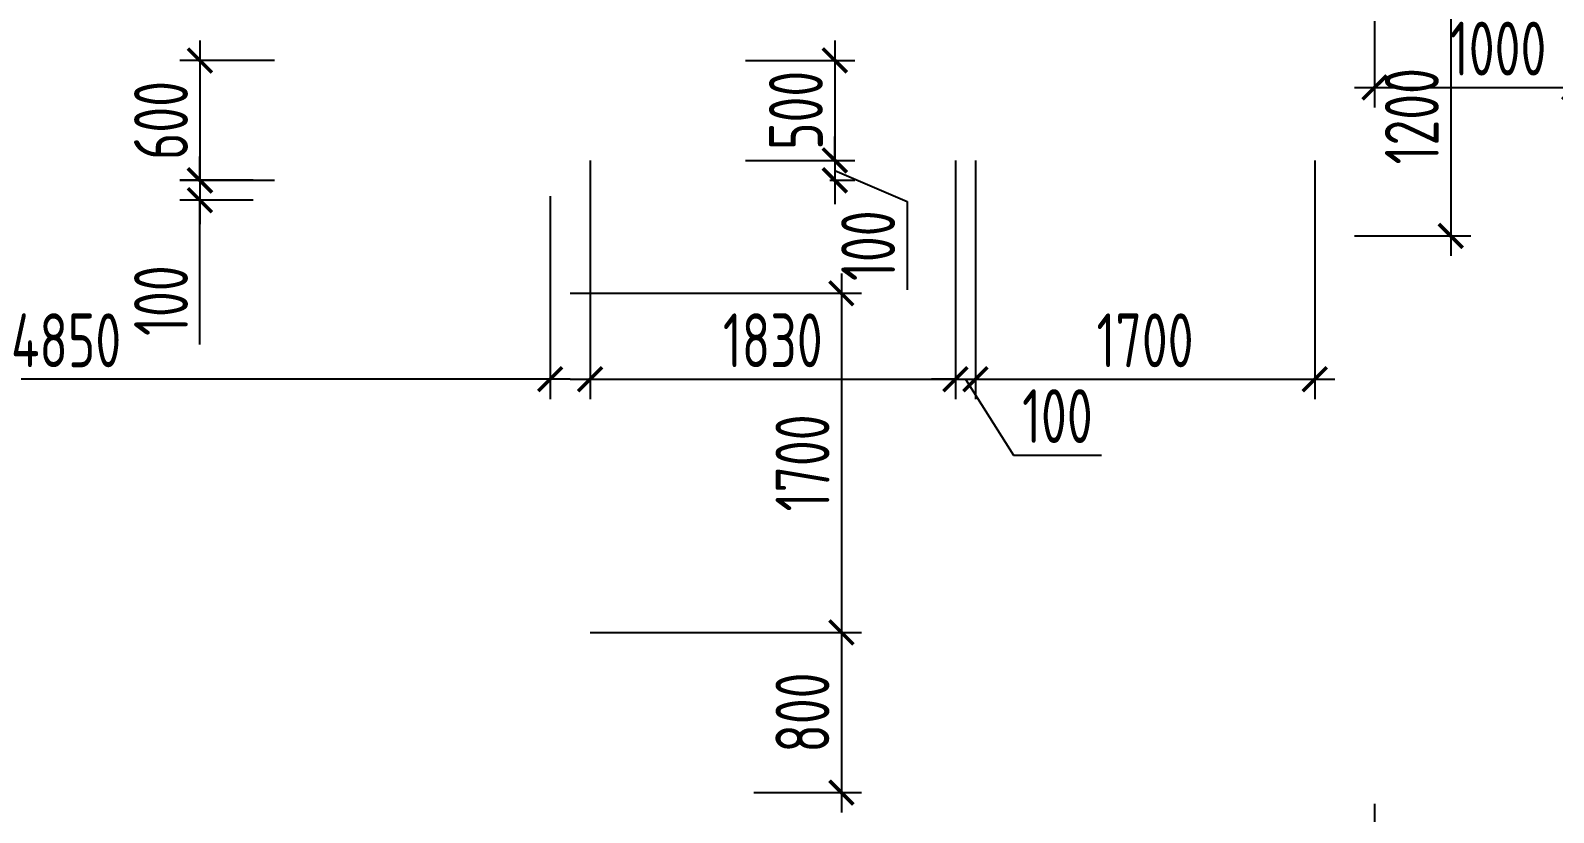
# Model space of a CAD drawing. Header units: millimetres. Extents: x -350007 to 536090, y -888 to 198380.
# Drawn here: x -31934 to -24304, y 71096 to 75016 of the extents above; entities that cross this region are included whole.
import ezdxf

# ---------------------------------------------------------------- set-up
doc = ezdxf.new("R2010")
doc.units = ezdxf.units.MM
doc.layers.add('АР_Размеры нов.', color=15, linetype='Continuous', lineweight=0)
doc.styles.add('ISOCPEUR', font='isocpeur.ttf', dxfattribs={"width": 0.7})
doc.dimstyles.new('R_100', dxfattribs={"dimtxt": 270, "dimasz": 120, "dimexe": 100, "dimexo": 0, "dimgap": 60, "dimtad": 1, "dimdec": 0, "dimrnd": 5, "dimzin": 0, "dimdsep": 46, "dimtxsty": 'ISOCPEUR', "dimblk": 'ARCHTICK', "dimcen": 0, "dimdle": 100, "dimclrd": 256, "dimclre": 256, "dimclrt": 256, "dimadec": 0, "dimazin": 0, "dimtfac": 2, "dimtdec": 0, "dimtofl": 0, "dimtmove": 1, "dimatfit": 3, "dimfxl": 1, "dimtvp": 3, "dimtolj": 1, "dimtzin": 0, "dimarcsym": 0})

# ---------------------------------------------------------------- blocks, each defined once
blk = doc.blocks.new('_ArchTick')
at = {"color": 0, "linetype": 'ByBlock', "const_width": 0.15}
blk.add_lwpolyline([(-0.5, -0.5), (0.5, 0.5)], dxfattribs=at)
blk = doc.blocks.new('*D2589')
at = {"layer": 'Defpoints', "color": 0, "ltscale": 100, "transparency": 16777216}
for p in [(-29230.7, 73698.2), (-29130.7, 71998.2), (-27871.9, 71998.2)]:
    blk.add_point(p, dxfattribs=at)
at = {"layer": 'АР_Размеры нов.', "lineweight": -2, "ltscale": 100, "transparency": 16777216}
for p, q in [((-27871.9, 73798.2), (-27871.9, 71898.2)), ((-29230.7, 73698.2), (-27771.9, 73698.2)), ((-29130.7, 71998.2), (-27771.9, 71998.2))]:
    blk.add_line(p, q, dxfattribs=at)
at = {"layer": 'АР_Размеры нов.', "lineweight": -2, "ltscale": 100, "transparency": 16777216, "xscale": 120, "yscale": 120, "zscale": 120}
for p, rotation in [((-27871.9, 73698.2), 90), ((-27871.9, 71998.2), 270)]:
    blk.add_blockref('_ArchTick', p, dxfattribs=dict(at, rotation=rotation))
at = {"layer": 'АР_Размеры нов.', "ltscale": 100, "transparency": 16777216, "insert": (-28066.9, 72848.2), "char_height": 270, "attachment_point": 5, "rotation": 90, "style": 'ISOCPEUR'}
blk.add_mtext('\\A1;1700', dxfattribs=at)
blk = doc.blocks.new('*D2706')
at = {"layer": 'Defpoints', "color": 0, "ltscale": 100, "transparency": 16777216}
for p in [(-25200.7, 75185.7), (-24200.7, 75185.7), (-24200.7, 74729.7)]:
    blk.add_point(p, dxfattribs=at)
at = {"layer": 'АР_Размеры нов.', "lineweight": -2, "ltscale": 100, "transparency": 16777216}
for p, q in [((-25200.7, 75185.7), (-25200.7, 74629.7)), ((-24200.7, 75185.7), (-24200.7, 74629.7)), ((-25300.7, 74729.7), (-24100.7, 74729.7))]:
    blk.add_line(p, q, dxfattribs=at)
at = {"layer": 'АР_Размеры нов.', "lineweight": -2, "ltscale": 100, "transparency": 16777216, "xscale": 120, "yscale": 120, "zscale": 120, "rotation": 180}
blk.add_blockref('_ArchTick', (-25200.7, 74729.7), dxfattribs=at)
at = {"layer": 'АР_Размеры нов.', "lineweight": -2, "ltscale": 100, "transparency": 16777216, "xscale": 120, "yscale": 120, "zscale": 120}
blk.add_blockref('_ArchTick', (-24200.7, 74729.7), dxfattribs=at)
at = {"layer": 'АР_Размеры нов.', "ltscale": 100, "transparency": 16777216, "insert": (-24582.1, 74924.7), "char_height": 270, "attachment_point": 5, "style": 'ISOCPEUR'}
blk.add_mtext('\\A1;1000', dxfattribs=at)
blk = doc.blocks.new('*D1948')
at = {"layer": 'Defpoints', "color": 0, "ltscale": 500, "transparency": 16777216}
for p in [(-34180.7, 74184.5), (-29330.7, 74184.5), (-34180.7, 73267.6)]:
    blk.add_point(p, dxfattribs=at)
at = {"layer": 'АР_Размеры нов.', "lineweight": -2, "ltscale": 500, "transparency": 16777216}
for p, q in [((-34180.7, 74184.5), (-34180.7, 73167.6)), ((-29330.7, 74184.5), (-29330.7, 73167.6)), ((-29230.7, 73267.6), (-34280.7, 73267.6))]:
    blk.add_line(p, q, dxfattribs=at)
at = {"layer": 'АР_Размеры нов.', "lineweight": -2, "ltscale": 500, "transparency": 16777216, "xscale": 120, "yscale": 120, "zscale": 120, "rotation": 180}
blk.add_blockref('_ArchTick', (-34180.7, 73267.6), dxfattribs=at)
at = {"layer": 'АР_Размеры нов.', "lineweight": -2, "ltscale": 500, "transparency": 16777216, "xscale": 120, "yscale": 120, "zscale": 120}
blk.add_blockref('_ArchTick', (-29330.7, 73267.6), dxfattribs=at)
at = {"layer": 'АР_Размеры нов.', "lineweight": 13, "ltscale": 500, "transparency": 16777216, "insert": (-31755.7, 73462.6), "char_height": 270, "attachment_point": 5, "style": 'ISOCPEUR'}
blk.add_mtext('\\A1;4850', dxfattribs=at)
blk = doc.blocks.new('*D1949')
at = {"layer": 'Defpoints', "color": 0, "ltscale": 500, "transparency": 16777216}
for p in [(-30712.6, 74864.9), (-31085.3, 74263.7), (-30712.6, 74263.7)]:
    blk.add_point(p, dxfattribs=at)
at = {"layer": 'АР_Размеры нов.', "lineweight": -2, "ltscale": 500, "transparency": 16777216}
for p, q in [((-31085.3, 74964.9), (-31085.3, 74163.7)), ((-30712.6, 74864.9), (-31185.3, 74864.9)), ((-30712.6, 74263.7), (-31185.3, 74263.7))]:
    blk.add_line(p, q, dxfattribs=at)
at = {"layer": 'АР_Размеры нов.', "lineweight": -2, "ltscale": 500, "transparency": 16777216, "xscale": 120, "yscale": 120, "zscale": 120}
for p, rotation in [((-31085.3, 74864.9), 90), ((-31085.3, 74263.7), 270)]:
    blk.add_blockref('_ArchTick', p, dxfattribs=dict(at, rotation=rotation))
at = {"layer": 'АР_Размеры нов.', "lineweight": 13, "ltscale": 500, "transparency": 16777216, "insert": (-31280.3, 74564.3), "char_height": 270, "attachment_point": 5, "rotation": 90, "style": 'ISOCPEUR'}
blk.add_mtext('\\A1;600', dxfattribs=at)
blk = doc.blocks.new('*D1950')
at = {"layer": 'Defpoints', "color": 0, "ltscale": 500, "transparency": 16777216}
for p in [(-28351.8, 74865.7), (-28351.8, 74364.5), (-27904.8, 74364.5)]:
    blk.add_point(p, dxfattribs=at)
at = {"layer": 'АР_Размеры нов.', "lineweight": -2, "ltscale": 500, "transparency": 16777216}
for p, q in [((-27904.8, 74965.7), (-27904.8, 74264.5)), ((-28351.8, 74865.7), (-27804.8, 74865.7)), ((-28351.8, 74364.5), (-27804.8, 74364.5))]:
    blk.add_line(p, q, dxfattribs=at)
at = {"layer": 'АР_Размеры нов.', "lineweight": -2, "ltscale": 500, "transparency": 16777216, "xscale": 120, "yscale": 120, "zscale": 120}
for p, rotation in [((-27904.8, 74865.7), 90), ((-27904.8, 74364.5), 270)]:
    blk.add_blockref('_ArchTick', p, dxfattribs=dict(at, rotation=rotation))
at = {"layer": 'АР_Размеры нов.', "lineweight": 13, "ltscale": 500, "transparency": 16777216, "insert": (-28099.8, 74615.1), "char_height": 270, "attachment_point": 5, "rotation": 90, "style": 'ISOCPEUR'}
blk.add_mtext('\\A1;500', dxfattribs=at)
blk = doc.blocks.new('*D2015')
at = {"layer": 'Defpoints', "color": 0, "ltscale": 500, "transparency": 16777216}
for p in [(-25200.7, 75185.7), (-25300.7, 73985.8), (-24819.3, 73985.8)]:
    blk.add_point(p, dxfattribs=at)
at = {"layer": 'АР_Размеры нов.', "lineweight": -2, "ltscale": 500, "transparency": 16777216}
for p, q in [((-24819.3, 75285.7), (-24819.3, 73885.8)), ((-25200.7, 75185.7), (-24719.3, 75185.7)), ((-25300.7, 73985.8), (-24719.3, 73985.8))]:
    blk.add_line(p, q, dxfattribs=at)
at = {"layer": 'АР_Размеры нов.', "lineweight": -2, "ltscale": 500, "transparency": 16777216, "xscale": 120, "yscale": 120, "zscale": 120}
for p, rotation in [((-24819.3, 75185.7), 90), ((-24819.3, 73985.8), 270)]:
    blk.add_blockref('_ArchTick', p, dxfattribs=dict(at, rotation=rotation))
at = {"layer": 'АР_Размеры нов.', "lineweight": 13, "ltscale": 500, "transparency": 16777216, "insert": (-25014.3, 74585.8), "char_height": 270, "attachment_point": 5, "rotation": 90, "style": 'ISOCPEUR'}
blk.add_mtext('\\A1;1200', dxfattribs=at)
blk = doc.blocks.new('*D2044')
at = {"layer": 'Defpoints', "color": 0, "ltscale": 500, "transparency": 16777216}
for p in [(-25200.7, 71138.9), (-25300.7, 70948.1), (-25200.7, 70565.8)]:
    blk.add_point(p, dxfattribs=at)
at = {"layer": 'АР_Размеры нов.', "lineweight": -2, "ltscale": 500, "transparency": 16777216}
for p, q in [((-25200.7, 71138.9), (-25200.7, 70465.8)), ((-25300.7, 70948.1), (-25300.7, 70465.8)), ((-25300.7, 70565.8), (-25420.7, 70565.8)), ((-25300.7, 70565.8), (-25200.7, 70565.8)), ((-25250.7, 70565.8), (-25140.1, 70174)), ((-25200.7, 70565.8), (-25080.7, 70565.8)), ((-25140.1, 70174), (-24698.8, 70174))]:
    blk.add_line(p, q, dxfattribs=at)
at = {"layer": 'АР_Размеры нов.', "lineweight": -2, "ltscale": 500, "transparency": 16777216, "xscale": 120, "yscale": 120, "zscale": 120}
blk.add_blockref('_ArchTick', (-25300.7, 70565.8), dxfattribs=at)
at = {"layer": 'АР_Размеры нов.', "lineweight": -2, "ltscale": 500, "transparency": 16777216, "xscale": 120, "yscale": 120, "zscale": 120, "rotation": 180}
blk.add_blockref('_ArchTick', (-25200.7, 70565.8), dxfattribs=at)
at = {"layer": 'АР_Размеры нов.', "lineweight": 13, "ltscale": 500, "transparency": 16777216, "insert": (-24919.5, 70369), "char_height": 270, "attachment_point": 5, "style": 'ISOCPEUR'}
blk.add_mtext('\\A1;100', dxfattribs=at)
blk = doc.blocks.new('*D2045')
at = {"layer": 'Defpoints', "color": 0, "ltscale": 500, "transparency": 16777216}
for p in [(-29130.7, 74364.5), (-27300.7, 74364.5), (-27300.7, 73267.6)]:
    blk.add_point(p, dxfattribs=at)
at = {"layer": 'АР_Размеры нов.', "lineweight": -2, "ltscale": 500, "transparency": 16777216}
for p, q in [((-29130.7, 74364.5), (-29130.7, 73167.6)), ((-27300.7, 74364.5), (-27300.7, 73167.6)), ((-29230.7, 73267.6), (-27200.7, 73267.6))]:
    blk.add_line(p, q, dxfattribs=at)
at = {"layer": 'АР_Размеры нов.', "lineweight": -2, "ltscale": 500, "transparency": 16777216, "xscale": 120, "yscale": 120, "zscale": 120, "rotation": 180}
blk.add_blockref('_ArchTick', (-29130.7, 73267.6), dxfattribs=at)
at = {"layer": 'АР_Размеры нов.', "lineweight": -2, "ltscale": 500, "transparency": 16777216, "xscale": 120, "yscale": 120, "zscale": 120}
blk.add_blockref('_ArchTick', (-27300.7, 73267.6), dxfattribs=at)
at = {"layer": 'АР_Размеры нов.', "lineweight": 13, "ltscale": 500, "transparency": 16777216, "insert": (-28215.7, 73462.6), "char_height": 270, "attachment_point": 5, "style": 'ISOCPEUR'}
blk.add_mtext('\\A1;1830', dxfattribs=at)
blk = doc.blocks.new('*D2046')
at = {"layer": 'Defpoints', "color": 0, "ltscale": 500, "transparency": 16777216}
for p in [(-27300.7, 74364.5), (-27200.7, 74364.5), (-27200.7, 73267.6)]:
    blk.add_point(p, dxfattribs=at)
at = {"layer": 'АР_Размеры нов.', "lineweight": -2, "ltscale": 500, "transparency": 16777216}
for p, q in [((-27300.7, 74364.5), (-27300.7, 73167.6)), ((-27200.7, 74364.5), (-27200.7, 73167.6)), ((-27300.7, 73267.6), (-27420.7, 73267.6)), ((-27300.7, 73267.6), (-27200.7, 73267.6)), ((-27250.7, 73267.6), (-27010.4, 72887.7)), ((-27200.7, 73267.6), (-27080.7, 73267.6)), ((-27010.4, 72887.7), (-26569.1, 72887.7))]:
    blk.add_line(p, q, dxfattribs=at)
at = {"layer": 'АР_Размеры нов.', "lineweight": -2, "ltscale": 500, "transparency": 16777216, "xscale": 120, "yscale": 120, "zscale": 120}
blk.add_blockref('_ArchTick', (-27300.7, 73267.6), dxfattribs=at)
at = {"layer": 'АР_Размеры нов.', "lineweight": -2, "ltscale": 500, "transparency": 16777216, "xscale": 120, "yscale": 120, "zscale": 120, "rotation": 180}
blk.add_blockref('_ArchTick', (-27200.7, 73267.6), dxfattribs=at)
at = {"layer": 'АР_Размеры нов.', "lineweight": 13, "ltscale": 500, "transparency": 16777216, "insert": (-26789.7, 73082.7), "char_height": 270, "attachment_point": 5, "style": 'ISOCPEUR'}
blk.add_mtext('\\A1;100', dxfattribs=at)
blk = doc.blocks.new('*D2047')
at = {"layer": 'Defpoints', "color": 0, "ltscale": 500, "transparency": 16777216}
for p in [(-27200.7, 74364.5), (-25500.7, 74364.5), (-25500.7, 73267.6)]:
    blk.add_point(p, dxfattribs=at)
at = {"layer": 'АР_Размеры нов.', "lineweight": -2, "ltscale": 500, "transparency": 16777216}
for p, q in [((-27200.7, 74364.5), (-27200.7, 73167.6)), ((-25500.7, 74364.5), (-25500.7, 73167.6)), ((-27300.7, 73267.6), (-25400.7, 73267.6))]:
    blk.add_line(p, q, dxfattribs=at)
at = {"layer": 'АР_Размеры нов.', "lineweight": -2, "ltscale": 500, "transparency": 16777216, "xscale": 120, "yscale": 120, "zscale": 120, "rotation": 180}
blk.add_blockref('_ArchTick', (-27200.7, 73267.6), dxfattribs=at)
at = {"layer": 'АР_Размеры нов.', "lineweight": -2, "ltscale": 500, "transparency": 16777216, "xscale": 120, "yscale": 120, "zscale": 120}
blk.add_blockref('_ArchTick', (-25500.7, 73267.6), dxfattribs=at)
at = {"layer": 'АР_Размеры нов.', "lineweight": 13, "ltscale": 500, "transparency": 16777216, "insert": (-26350.7, 73462.6), "char_height": 270, "attachment_point": 5, "style": 'ISOCPEUR'}
blk.add_mtext('\\A1;1700', dxfattribs=at)
blk = doc.blocks.new('*D2049')
at = {"layer": 'Defpoints', "color": 0, "ltscale": 500, "transparency": 16777216}
for p in [(-29130.7, 71998.2), (-28311.2, 71195.7), (-27871.9, 71195.7)]:
    blk.add_point(p, dxfattribs=at)
at = {"layer": 'АР_Размеры нов.', "lineweight": -2, "ltscale": 500, "transparency": 16777216}
for p, q in [((-27871.9, 72098.2), (-27871.9, 71095.7)), ((-29130.7, 71998.2), (-27771.9, 71998.2)), ((-28311.2, 71195.7), (-27771.9, 71195.7))]:
    blk.add_line(p, q, dxfattribs=at)
at = {"layer": 'АР_Размеры нов.', "lineweight": -2, "ltscale": 500, "transparency": 16777216, "xscale": 120, "yscale": 120, "zscale": 120}
for p, rotation in [((-27871.9, 71998.2), 90), ((-27871.9, 71195.7), 270)]:
    blk.add_blockref('_ArchTick', p, dxfattribs=dict(at, rotation=rotation))
at = {"layer": 'АР_Размеры нов.', "lineweight": 13, "ltscale": 500, "transparency": 16777216, "insert": (-28066.9, 71596.9), "char_height": 270, "attachment_point": 5, "rotation": 90, "style": 'ISOCPEUR'}
blk.add_mtext('\\A1;800', dxfattribs=at)
blk = doc.blocks.new('*D2216')
at = {"layer": 'Defpoints', "color": 0, "ltscale": 500, "transparency": 16777216}
for p in [(-30818.9, 74264.5), (-31085.3, 74164.6), (-30818.9, 74164.6)]:
    blk.add_point(p, dxfattribs=at)
at = {"layer": 'АР_Размеры нов.', "lineweight": -2, "ltscale": 500, "transparency": 16777216}
for p, q in [((-31085.3, 74264.5), (-31085.3, 74384.5)), ((-30818.9, 74264.5), (-31185.3, 74264.5)), ((-31085.3, 74264.5), (-31085.3, 74164.6)), ((-30818.9, 74164.6), (-31185.3, 74164.6)), ((-31085.3, 74164.6), (-31085.3, 74044.6)), ((-31085.3, 73440.8), (-31085.3, 74164.6))]:
    blk.add_line(p, q, dxfattribs=at)
at = {"layer": 'АР_Размеры нов.', "lineweight": -2, "ltscale": 500, "transparency": 16777216, "xscale": 120, "yscale": 120, "zscale": 120}
for p, rotation in [((-31085.3, 74264.5), 270), ((-31085.3, 74164.6), 90)]:
    blk.add_blockref('_ArchTick', p, dxfattribs=dict(at, rotation=rotation))
at = {"layer": 'АР_Размеры нов.', "lineweight": 13, "ltscale": 500, "transparency": 16777216, "insert": (-31280.3, 73661.5), "char_height": 270, "attachment_point": 5, "rotation": 90, "style": 'ISOCPEUR'}
blk.add_mtext('\\A1;100', dxfattribs=at)
blk = doc.blocks.new('*D2217')
at = {"layer": 'Defpoints', "color": 0, "ltscale": 500, "transparency": 16777216}
for p in [(-27929.6, 74364.5), (-27929.6, 74264.5), (-27904.8, 74264.5)]:
    blk.add_point(p, dxfattribs=at)
at = {"layer": 'АР_Размеры нов.', "lineweight": -2, "ltscale": 500, "transparency": 16777216}
for p, q in [((-27904.8, 74364.5), (-27904.8, 74484.5)), ((-27929.6, 74364.5), (-27804.8, 74364.5)), ((-27904.8, 74364.5), (-27904.8, 74264.5)), ((-27929.6, 74264.5), (-27804.8, 74264.5)), ((-27904.8, 74314.5), (-27542.8, 74157.6)), ((-27904.8, 74264.5), (-27904.8, 74144.5)), ((-27542.8, 74157.6), (-27542.8, 73716.3))]:
    blk.add_line(p, q, dxfattribs=at)
at = {"layer": 'АР_Размеры нов.', "lineweight": -2, "ltscale": 500, "transparency": 16777216, "xscale": 120, "yscale": 120, "zscale": 120}
for p, rotation in [((-27904.8, 74364.5), 270), ((-27904.8, 74264.5), 90)]:
    blk.add_blockref('_ArchTick', p, dxfattribs=dict(at, rotation=rotation))
at = {"layer": 'АР_Размеры нов.', "lineweight": 13, "ltscale": 500, "transparency": 16777216, "insert": (-27737.8, 73936.9), "char_height": 270, "attachment_point": 5, "rotation": 90, "style": 'ISOCPEUR'}
blk.add_mtext('\\A1;100', dxfattribs=at)

msp = doc.modelspace()

# ---------------------------------------------------------------- dimensions: what is measured, and where the dimension line sits
at = {"layer": 'АР_Размеры нов.', "lineweight": 13, "ltscale": 500}
for base, p1, p2, override, picture, middle in [((-24819.3, 73985.8), (-25200.7, 75185.7), (-25300.7, 73985.8), {"dimpost": '\\X'}, '*D2015', (-25014.3, 74585.8)), ((-31085.3, 74263.7), (-30712.6, 74864.9), (-30712.6, 74263.7), {"dimpost": '\\X'}, '*D1949', (-31280.3, 74564.3)), ((-27904.8, 74364.5), (-28351.8, 74865.7), (-28351.8, 74364.5), {"dimpost": '\\X'}, '*D1950', (-28099.8, 74615.1)), ((-27871.8684, 71195.6877), (-29130.6975, 71998.1647), (-28311.1611, 71195.6877), {"dimpost": '\\X', "dimfxl": 2.5, "dimarcsym": 1}, '*D2049', (-28066.8684, 71596.9262))]:
    dim = msp.add_linear_dim(base=base, p1=p1, p2=p2, angle=90, dimstyle='R_100', override=override, dxfattribs=at)
    dim.commit()
    dim.dimension.update_dxf_attribs({"geometry": picture, "text_midpoint": middle})
at = {"layer": 'АР_Размеры нов.', "ltscale": 100}
dim = msp.add_linear_dim(base=(-24200.7, 74729.7), p1=(-25200.7, 75185.7), p2=(-24200.7, 75185.7), dimstyle='R_100', override={"dimpost": '\\X', "dimfxl": 2.5, "dimarcsym": 1}, dxfattribs=at)
dim.commit()
dim.dimension.update_dxf_attribs({"geometry": '*D2706', "text_midpoint": (-24582.1, 74729.7), "dimtype": 160})
at = {"layer": 'АР_Размеры нов.', "lineweight": 13, "ltscale": 500}
for base, p1, p2, picture, middle in [((-27904.8, 74264.5), (-27929.6, 74364.5), (-27929.6, 74264.5), '*D2217', (-27542.8, 74097.6)), ((-31085.3, 74164.6), (-30818.9, 74264.5), (-30818.9, 74164.6), '*D2216', (-30991.7, 73661.5))]:
    dim = msp.add_linear_dim(base=base, p1=p1, p2=p2, angle=90, dimstyle='R_100', override={"dimpost": '\\X'}, dxfattribs=at)
    dim.commit()
    dim.dimension.update_dxf_attribs({"geometry": picture, "text_midpoint": middle, "dimtype": 160})
for base, p1, p2, picture, middle in [((-27300.7, 73267.6), (-29130.7, 74364.5), (-27300.7, 74364.5), '*D2045', (-28215.7, 73462.6)), ((-34180.7, 73267.6), (-29330.7, 74184.5), (-34180.7, 74184.5), '*D1948', (-31755.7, 73462.6))]:
    dim = msp.add_linear_dim(base=base, p1=p1, p2=p2, dimstyle='R_100', override={"dimpost": '\\X'}, dxfattribs=at)
    dim.commit()
    dim.dimension.update_dxf_attribs({"geometry": picture, "text_midpoint": middle})
for base, p1, p2, picture, middle in [((-27200.7, 73267.6), (-27300.7, 74364.5), (-27200.7, 74364.5), '*D2046', (-26950.4, 72887.7)), ((-25500.7, 73267.6), (-27200.7, 74364.5), (-25500.7, 74364.5), '*D2047', (-26350.7, 73267.6)), ((-25200.7, 70565.8), (-25300.7, 70948.1), (-25200.7, 71138.9), '*D2044', (-25080.1, 70174))]:
    dim = msp.add_linear_dim(base=base, p1=p1, p2=p2, dimstyle='R_100', override={"dimpost": '\\X'}, dxfattribs=at)
    dim.commit()
    dim.dimension.update_dxf_attribs({"geometry": picture, "text_midpoint": middle, "dimtype": 160})
at = {"layer": 'АР_Размеры нов.', "ltscale": 100}
dim = msp.add_linear_dim(base=(-27871.9, 71998.2), p1=(-29230.7, 73698.2), p2=(-29130.7, 71998.2), angle=90, dimstyle='R_100', override={"dimpost": '\\X', "dimfxl": 2.5, "dimarcsym": 1}, dxfattribs=at)
dim.commit()
dim.dimension.update_dxf_attribs({"geometry": '*D2589', "text_midpoint": (-28066.9, 72848.2)})

doc.saveas('drawing.dxf')
